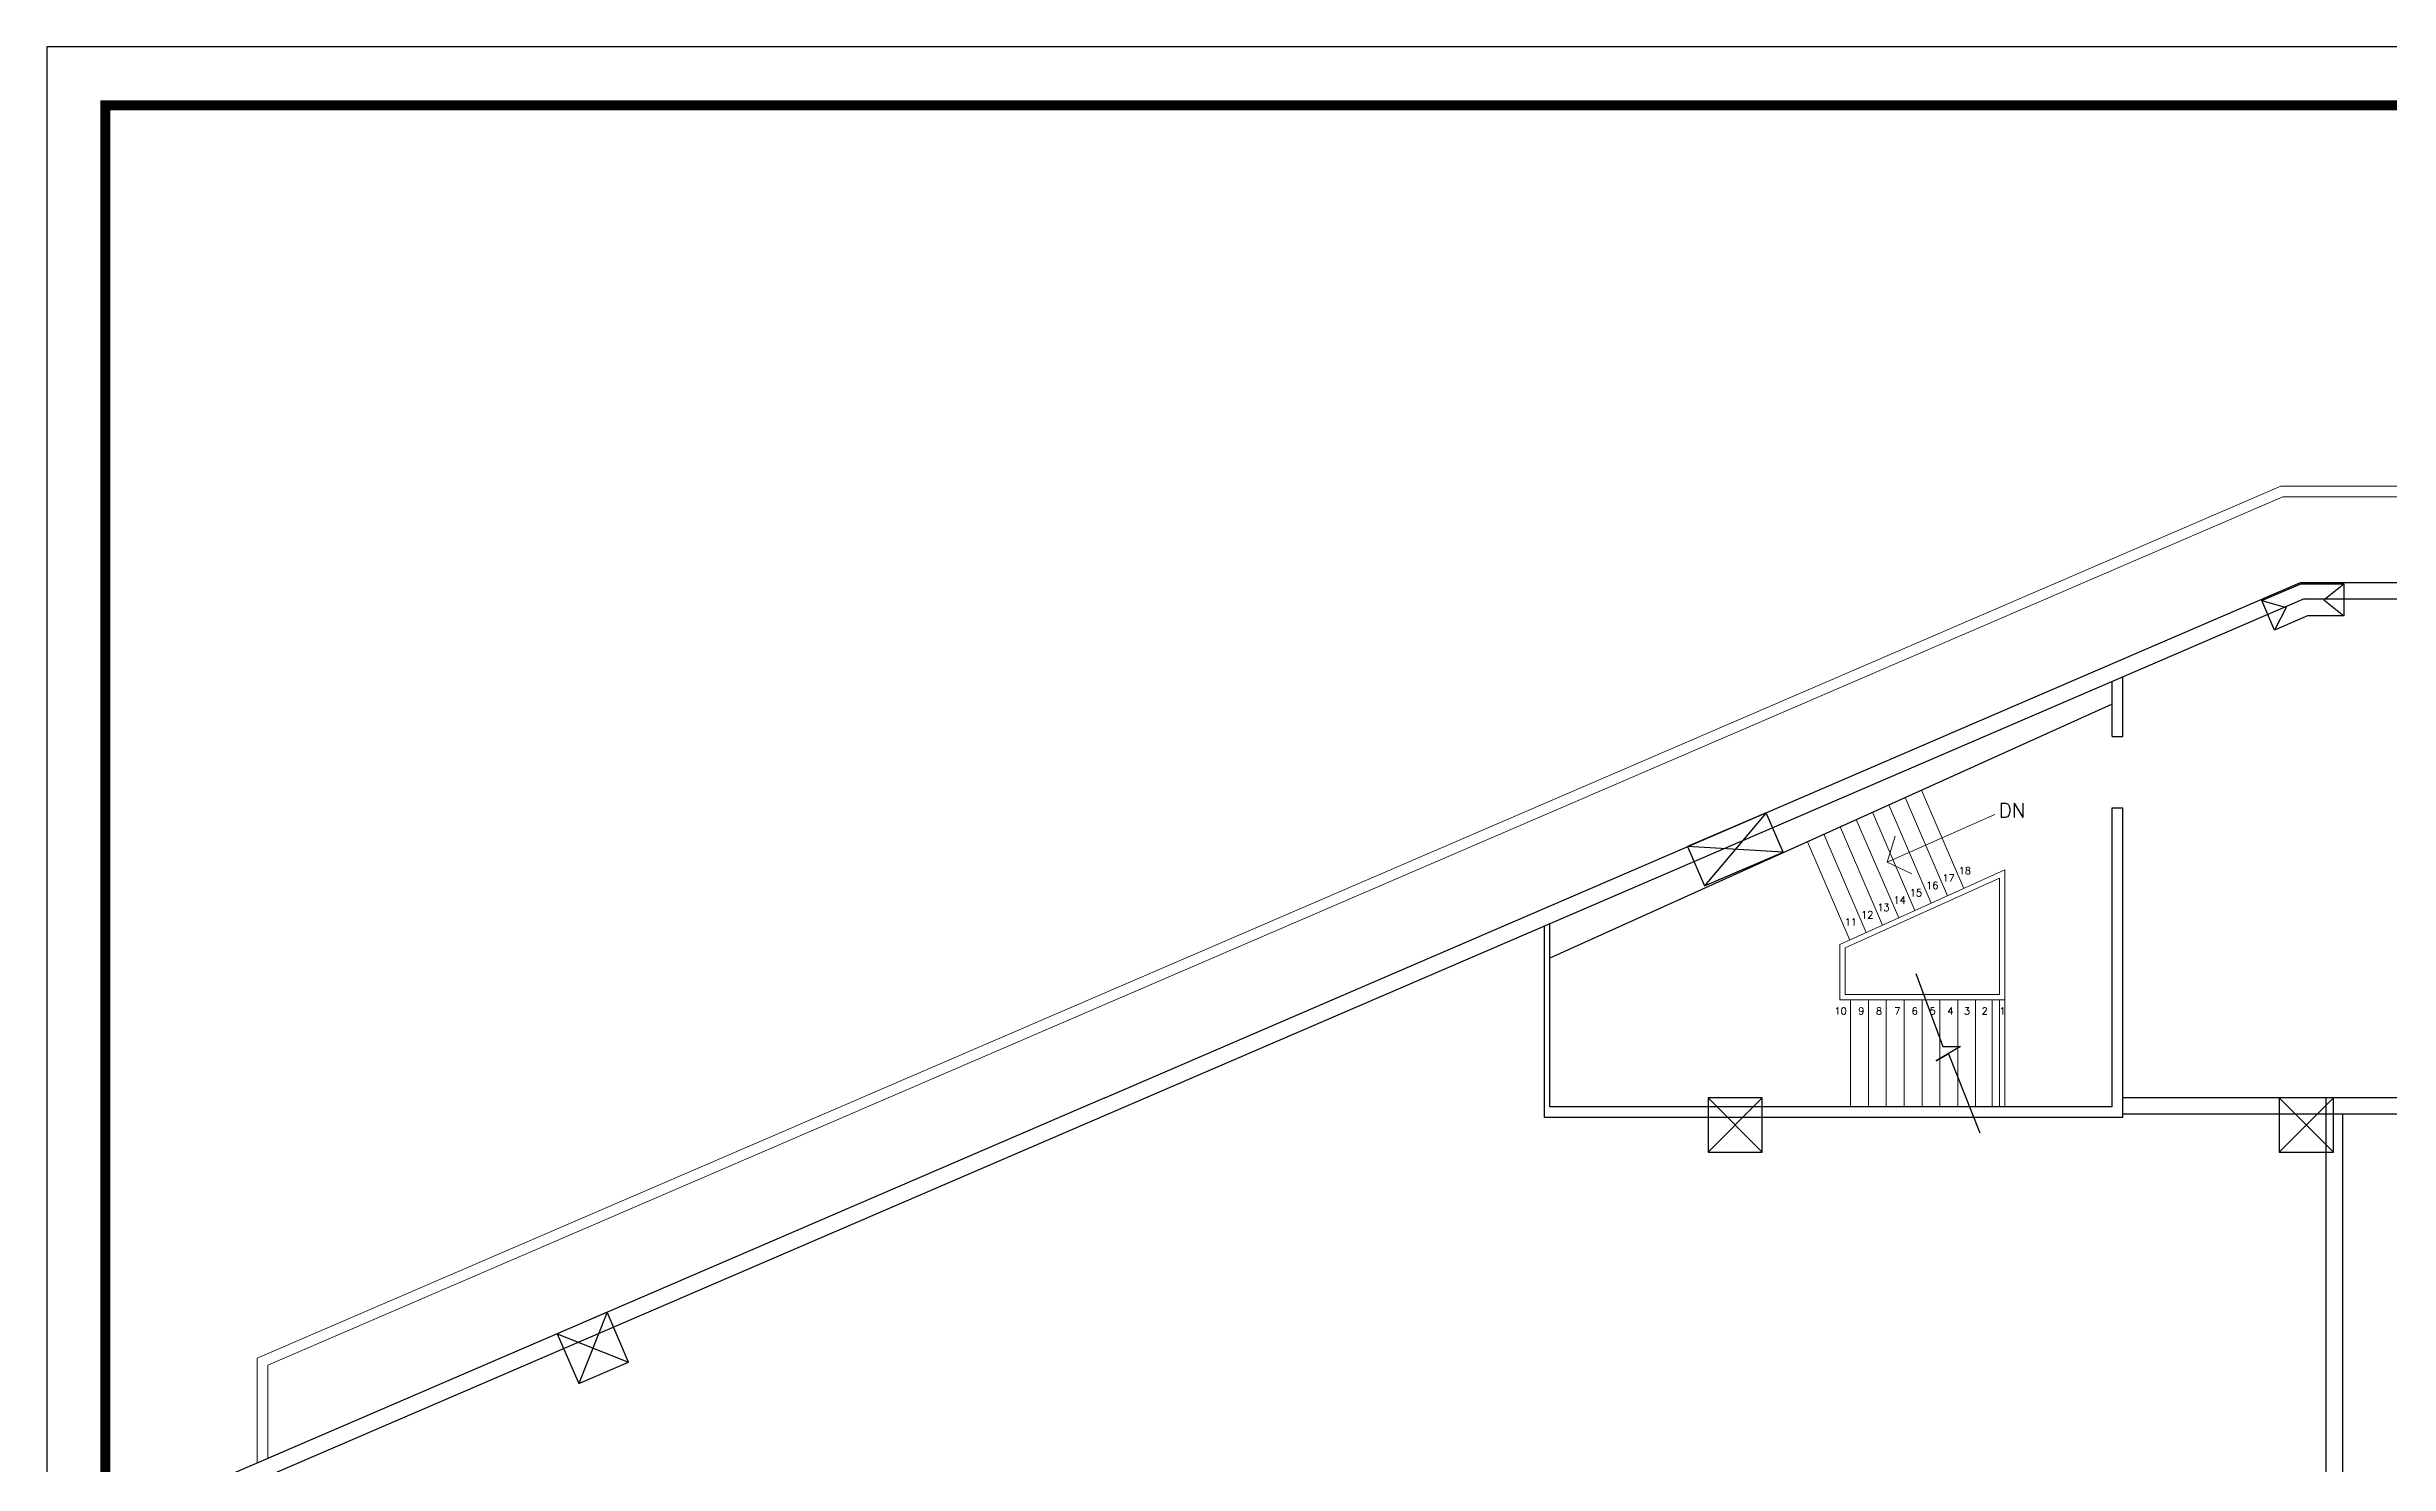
# Model space of a CAD drawing. Extents: x -14054 to 906348, y -36965 to 188562.
# Drawn here: x 441706 to 474505, y 22715 to 42570 of the extents above; entities that cross this region are included whole.
import ezdxf

# ---------------------------------------------------------------- set-up
doc = ezdxf.new("R2010")
doc.units = 0
doc.header["$LTSCALE"] = 1000
doc.header["$MEASUREMENT"] = 0
for name, color, linetype in [('BOR', 5, 'CONTINUOUS'), ('COL', 5, 'CONTINUOUS'), ('DIM', 5, 'CONTINUOUS')]:
    doc.layers.add(name, color=color, linetype=linetype)
for name, color, linetype, lineweight in [('STAIR', 4, 'CONTINUOUS', 15), ('TEXT', 3, 'CONTINUOUS', 15), ('WALL', 2, 'CONTINUOUS', 30)]:
    doc.layers.add(name, color=color, linetype=linetype, lineweight=lineweight)
doc.styles.add('ROMAN', font='ROMANS')

# ---------------------------------------------------------------- blocks, each defined once
blk = doc.blocks.new('*U46')
at = {"layer": 'BOR', "color": 2, "ltscale": 140}
blk.add_lwpolyline([(441706.23, 42570.07), (441706.23, -36964.82), (549094.4, -36964.82), (549094.4, 42570.07)], close=True, dxfattribs=at)
at = {"layer": 'BOR', "ltscale": 140, "const_width": 136.54}
blk.add_lwpolyline([(548275.15, -36145.56), (442525.49, -36145.56), (442525.49, 41750.82), (548275.15, 41750.82)], close=True, dxfattribs=at)
at = {"layer": 'COL', "color": 253}
for p, q in [((472721.21, 34813.44), (473062.91, 34715.74)), ((473589.91, 34823.74), (473872.39, 35048.74)), ((473589.91, 34823.74), (473871.98, 34598.74)), ((473062.91, 34715.74), (472897.56, 34399.43)), ((465780.12, 31840.76), (464915.71, 30814.71)), ((466017.66, 31289.79), (464678.17, 31365.69)), ((465726.91, 27847.74), (464966.91, 27087.74)), ((464966.91, 27847.74), (465726.91, 27087.74)), ((473726.91, 27847.74), (472966.91, 27087.74)), ((472966.91, 27847.74), (473726.91, 27087.74)), ((449550.42, 24843.13), (449153.4, 23844.34)), ((448852.52, 24542.25), (449851.31, 24145.22))]:
    blk.add_line(p, q, dxfattribs=at)
for points in [[(472721.21, 34813.44), (473269.63, 35049.29), (473872.39, 35048.74), (473871.98, 34598.74), (473362.09, 34599.2), (472897.56, 34399.43)], [(464915.71, 30814.71), (466017.66, 31289.79), (465780.12, 31840.76), (464678.17, 31365.69)], [(465726.91, 27087.74), (465726.91, 27847.74), (464966.91, 27847.74), (464966.91, 27087.74)], [(473726.91, 27087.74), (473726.91, 27847.74), (472966.91, 27847.74), (472966.91, 27087.74)], [(449153.4, 23844.34), (449851.31, 24145.22), (449550.42, 24843.13), (448852.52, 24542.25)]]:
    blk.add_lwpolyline(points, close=True, dxfattribs=at)
at = {"layer": 'DIM'}
blk.add_lwpolyline([(467875.23, 29588.18), (468254.43, 28564.5), (468254.43, 28564.5), (468504.43, 28564.5), (468161.51, 28364.72), (468332.97, 28464.61), (468332.97, 28464.61), (468773.23, 27354.68)], dxfattribs=at)
at = {"layer": 'STAIR'}
for p, q in [((472986.53, 36417.74), (444649.65, 24199.98)), ((497366.71, 36417.74), (472986.53, 36417.74)), ((473017.49, 36267.74), (444799.65, 24101.3)), ((497294.1, 36267.74), (473017.49, 36267.74)), ((468548.6, 30778.63), (467954.66, 32156.28)), ((467865.06, 30469.68), (467271.13, 31847.33)), ((468092.91, 30572.66), (467498.97, 31950.31)), ((468320.75, 30675.64), (467726.82, 32053.29)), ((467181.53, 30160.72), (466587.59, 31538.38)), ((467409.37, 30263.71), (466815.44, 31641.36)), ((467637.22, 30366.69), (467043.28, 31744.34)), ((466953.68, 30057.74), (466359.74, 31435.39)), ((468213.93, 29219.86), (468213.93, 28673.83)), ((468463.93, 29219.86), (468463.93, 27719.86)), ((468713.93, 29219.86), (468713.93, 27719.86)), ((468943.93, 29219.86), (468943.93, 27719.86)), ((444649.65, 22730.91), (444649.65, 24199.98)), ((444799.65, 22795.57), (444799.65, 24101.3))]:
    blk.add_line(p, q, dxfattribs=at)
at = {"layer": 'STAIR', "linetype": 'Continuous'}
blk.add_line((467475.27, 31146.04), (468983.02, 31816.27), dxfattribs=at)
at = {"layer": 'STAIR', "color": 3}
for p, q in [((469124.52, 31038.94), (466813.93, 29994.57)), ((469049.52, 30922.73), (466888.93, 29946.17)), ((469049.52, 29294.86), (469049.52, 30922.73)), ((469124.52, 27719.86), (469124.52, 31038.94)), ((466813.93, 29994.57), (466813.93, 29219.86)), ((466888.93, 29946.17), (466888.93, 29294.86)), ((469124.52, 29219.86), (466813.93, 29219.86)), ((469049.52, 29294.86), (466888.93, 29294.86)), ((469049.52, 27719.86), (469049.52, 29219.86))]:
    blk.add_line(p, q, dxfattribs=at)
at = {"layer": 'STAIR', "color": 1}
for p, q in [((466963.93, 29219.86), (466963.93, 27719.86)), ((467213.93, 29219.86), (467213.93, 27719.86)), ((467463.93, 29219.86), (467463.93, 27719.86)), ((467713.93, 29219.86), (467713.93, 27719.86)), ((467963.93, 29219.86), (467963.93, 27719.86)), ((468213.93, 28673.83), (468213.93, 27719.86))]:
    blk.add_line(p, q, dxfattribs=at)
at = {"layer": 'STAIR', "linetype": 'Continuous'}
blk.add_lwpolyline([(467820.58, 30984.71), (467475.27, 31146.04), (467586.86, 31510.47)], dxfattribs=at)
at = {"layer": 'WALL', "color": 2, "ltscale": 140}
for p, q in [((473316.11, 34837.74), (444258.97, 22312.03)), ((468466.92, 32998.92), (473265.16, 35067.74)), ((473265.16, 35067.74), (496713.19, 35067.74)), ((473316.11, 34837.74), (496601.85, 34837.74)), ((456519.68, 27847.74), (468466.92, 32998.92)), ((456519.68, 27847.74), (444028.97, 22463.35)), ((470774.52, 27569.86), (462675.93, 27569.86)), ((470624.52, 27719.86), (462750.93, 27719.86))]:
    blk.add_line(p, q, dxfattribs=at)
at = {"layer": 'WALL'}
for p, q in [((470624.52, 32910.05), (470624.52, 33677.47)), ((470774.52, 32910.05), (470774.52, 33742.13)), ((470624.52, 33363.03), (462750.93, 29804.25)), ((470624.52, 32910.05), (470774.52, 32910.05)), ((470624.52, 27719.86), (470624.52, 31910.05)), ((470624.52, 31910.05), (470774.52, 31910.05)), ((470774.52, 27569.86), (470774.52, 31910.05)), ((462675.93, 27569.86), (462675.93, 30251.06)), ((462750.93, 27719.86), (462750.93, 30283.39)), ((502129.68, 27847.74), (470774.52, 27847.74)), ((502311.57, 27617.74), (470774.52, 27617.74)), ((473623.91, -4033.26), (473623.91, 27847.74)), ((473853.91, -4033.26), (473853.91, 27617.74))]:
    blk.add_line(p, q, dxfattribs=at)
at = {"layer": 'TEXT', "color": 3, "ltscale": 140, "style": 'ROMAN'}
for s, height, p in [('DN', 200, (469039.83, 31776.08)), ('16', 100, (468021.17, 30772.26)), ('17', 100, (468249.02, 30875.25)), ('18', 100, (468476.86, 30978.23)), ('13', 100, (467337.64, 30463.31)), ('14', 100, (467565.48, 30566.3)), ('15', 100, (467793.33, 30669.28)), ('11', 100, (466881.07, 30259.37)), ('12', 100, (467109.79, 30360.33)), ('10', 100, (466738.83, 29012.46)), ('9', 100, (467068.79, 29012.46)), ('8', 100, (467318.79, 29012.46)), ('7', 100, (467574.09, 29012.46)), ('6', 100, (467818.79, 29012.46)), ('5', 100, (468068.79, 29012.46)), ('4', 100, (468318.79, 29012.46)), ('3', 100, (468548.79, 29012.46)), ('2', 100, (468798.79, 29012.46)), ('1', 100, (469048.79, 29012.46))]:
    blk.add_text(s, height=height, dxfattribs=at).set_placement(p)

msp = doc.modelspace()

# ---------------------------------------------------------------- block references
at = {"layer": 'TEXT'}
msp.add_blockref('*U46', (0, 0), dxfattribs=at)

doc.saveas('drawing.dxf')
